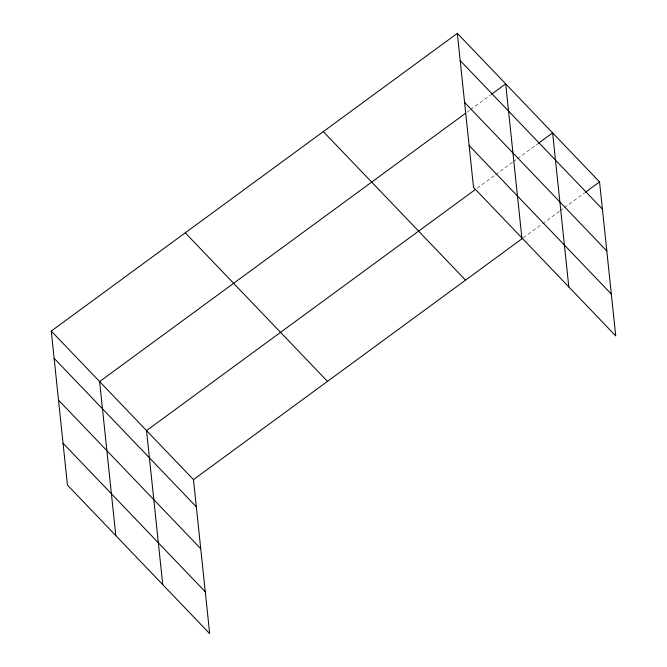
<?xml version="1.0" encoding="UTF-8"?>
<svg xmlns="http://www.w3.org/2000/svg" width="667" height="667" viewBox="0 0 667 667"><rect width="100%" height="100%" fill="white"/><g stroke="black" fill="none" stroke-linecap="round" stroke-linejoin="round"><path stroke-width="0.5" stroke-dasharray="3.33 2.5" d="M467.158 112.106L469.668 110.263M470.51 109.646L490.612 94.906M477.238 188.144L494.831 175.246M495.664 174.629L512.414 162.356M513.256 161.739L516.608 159.28M517.442 158.671L537.544 143.93M523.337 237.777L541.762 224.27M542.596 223.653L559.355 211.372M560.188 210.764L563.54 208.304M564.374 207.687L584.475 192.955"/><path stroke-width="1" d="M51.259 331.065L193.48 479.615L209.671 633.65L67.45 485.101L51.259 331.065L457.329 33.35L599.55 181.899L615.741 335.935L473.52 187.385L457.329 33.35M465.483 113.332L99.616 381.566L115.8 535.609M491.446 94.297L505.686 83.859L521.877 237.894M475.563 189.37L146.548 430.59L162.74 584.625M538.377 143.313L552.618 132.875L568.809 286.918M193.48 479.615L522.503 238.394M585.318 192.338L599.55 181.899M460.188 60.58L602.418 209.13M464.591 102.426L606.812 250.975M469.126 145.539L611.347 294.089M323.328 131.599L465.549 280.148M185.259 232.816L327.48 381.366M54.119 358.296L196.34 506.845M58.521 400.142L200.742 548.691M63.048 443.255L205.269 591.804"/></g></svg>
